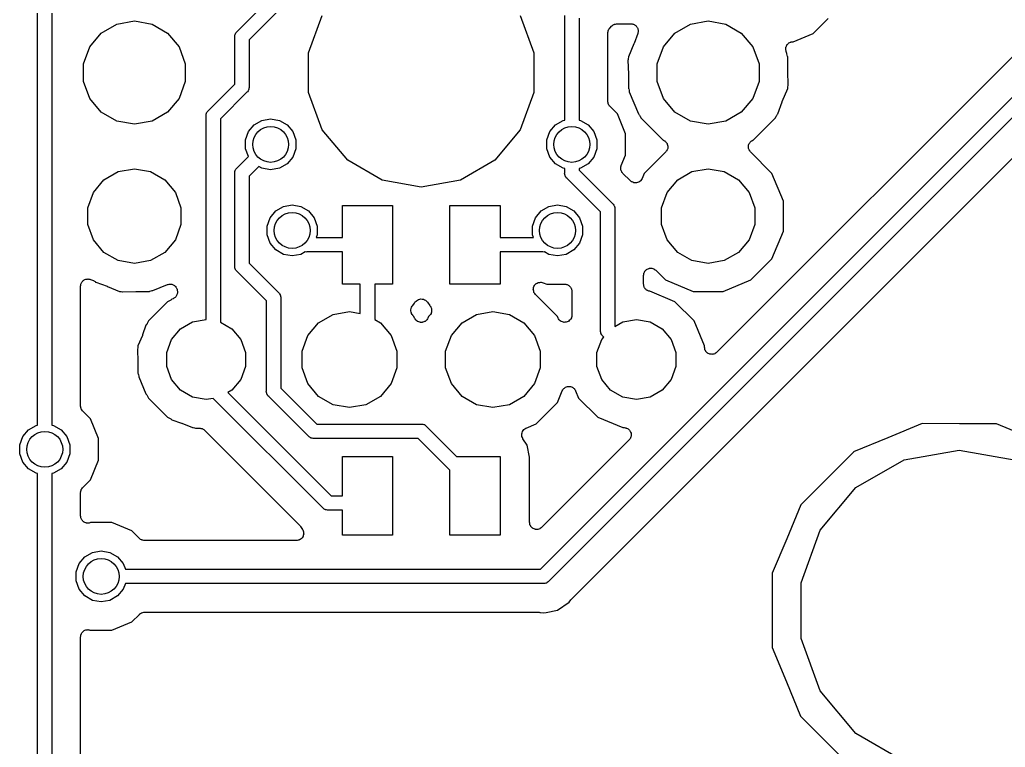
# Model space of a CAD drawing. Extents: x 240.1 to 314.9, y -176.2 to -102.8.
# Drawn here: x 279.91 to 297.36, y -122.44 to -109.55 of the extents above; entities that cross this region are included whole.
import ezdxf

# ---------------------------------------------------------------- set-up
doc = ezdxf.new("R2010")
doc.units = 0
doc.header["$MEASUREMENT"] = 0
doc.layers.add('BLACK', color=7, linetype='CONTINUOUS')

msp = doc.modelspace()

# ---------------------------------------------------------------- linework, layer by layer
at = {"layer": 'BLACK', "linetype": 'CONTINUOUS'}
for p, q in [((283.759, -109.761), (286.037, -107.483)), ((300.141, -107.554), (292.253, -115.442)), ((286.184, -107.696), (283.972, -109.908)), ((289.131, -119.283), (300.55, -107.864)), ((300.696, -108.077), (289.277, -119.496)), ((280.226, -114.899), (280.226, -109.196)), ((280.48, -109.243), (280.48, -116.731)), ((281.627, -109.63), (281.94, -109.575)), ((281.94, -109.575), (282.253, -109.63)), ((285.026, -110.138), (285.267, -109.478)), ((288.773, -109.478), (289.014, -110.138)), ((289.56, -111.331), (289.56, -109.48)), ((289.814, -109.527), (289.814, -111.331)), ((291.787, -109.63), (292.1, -109.575)), ((292.1, -109.575), (292.413, -109.63)), ((293.96, -109.797), (294.227, -109.53)), ((281.352, -109.789), (281.627, -109.63)), ((282.253, -109.63), (282.528, -109.789)), ((283.738, -109.787), (283.746, -109.772)), ((283.746, -109.772), (283.759, -109.761)), ((290.322, -109.779), (290.327, -109.763)), ((290.323, -109.784), (290.322, -109.779)), ((290.327, -109.763), (290.33, -109.746)), ((290.33, -109.746), (290.332, -109.741)), ((290.332, -109.741), (290.334, -109.736)), ((290.334, -109.736), (290.343, -109.722)), ((290.343, -109.722), (290.352, -109.708)), ((290.352, -109.708), (290.356, -109.704)), ((290.356, -109.704), (290.359, -109.7)), ((290.359, -109.7), (290.397, -109.662)), ((290.397, -109.662), (290.401, -109.659)), ((290.401, -109.659), (290.405, -109.655)), ((290.405, -109.655), (290.419, -109.646)), ((290.419, -109.646), (290.433, -109.637)), ((290.433, -109.637), (290.438, -109.635)), ((290.438, -109.635), (290.443, -109.633)), ((290.443, -109.633), (290.46, -109.63)), ((290.46, -109.63), (290.476, -109.625)), ((290.476, -109.625), (290.481, -109.626)), ((290.481, -109.626), (290.487, -109.625)), ((290.487, -109.625), (290.735, -109.625)), ((290.735, -109.625), (290.746, -109.627)), ((290.746, -109.627), (290.757, -109.627)), ((290.757, -109.627), (290.767, -109.631)), ((290.767, -109.631), (290.778, -109.633)), ((290.778, -109.633), (290.788, -109.638)), ((290.788, -109.638), (290.798, -109.642)), ((290.798, -109.642), (290.807, -109.649)), ((290.807, -109.649), (290.816, -109.655)), ((290.816, -109.655), (290.823, -109.663)), ((290.823, -109.663), (290.832, -109.671)), ((290.832, -109.671), (290.837, -109.68)), ((290.837, -109.68), (290.845, -109.688)), ((290.845, -109.688), (290.848, -109.699)), ((290.848, -109.699), (290.854, -109.709)), ((290.854, -109.709), (290.856, -109.72)), ((290.856, -109.72), (290.86, -109.73)), ((290.86, -109.774), (290.856, -109.785)), ((290.86, -109.73), (290.86, -109.741)), ((290.86, -109.741), (290.862, -109.752)), ((290.862, -109.752), (290.86, -109.763)), ((290.86, -109.763), (290.86, -109.774)), ((291.512, -109.789), (291.787, -109.63)), ((292.413, -109.63), (292.688, -109.789)), ((281.148, -110.033), (281.352, -109.789)), ((282.528, -109.789), (282.732, -110.033)), ((283.717, -109.844), (283.721, -109.827)), ((283.718, -109.861), (283.717, -109.844)), ((283.718, -110.691), (283.718, -109.861)), ((283.721, -109.827), (283.724, -109.811)), ((283.724, -109.811), (283.727, -109.806)), ((283.727, -109.806), (283.728, -109.8)), ((283.728, -109.8), (283.738, -109.787)), ((283.972, -109.908), (283.972, -110.738)), ((290.322, -109.79), (290.323, -109.784)), ((290.322, -110.995), (290.322, -109.79)), ((290.854, -109.796), (290.788, -109.976)), ((290.856, -109.785), (290.854, -109.796)), ((291.308, -110.033), (291.512, -109.789)), ((292.688, -109.789), (292.892, -110.033)), ((293.532, -109.962), (293.545, -109.957)), ((293.545, -109.957), (293.557, -109.95)), ((293.557, -109.95), (293.565, -109.949)), ((293.565, -109.949), (293.573, -109.946)), ((293.573, -109.946), (293.587, -109.945)), ((293.587, -109.945), (293.601, -109.942)), ((293.601, -109.942), (293.609, -109.942)), ((293.609, -109.942), (293.96, -109.797)), ((281.039, -110.331), (281.148, -110.033)), ((282.732, -110.033), (282.841, -110.331)), ((289.686, -119.806), (299.364, -110.127)), ((290.786, -109.981), (290.691, -110.21)), ((290.787, -109.978), (290.786, -109.981)), ((290.788, -109.976), (290.787, -109.978)), ((291.199, -110.331), (291.308, -110.033)), ((292.892, -110.033), (293.001, -110.331)), ((293.474, -110.075), (293.476, -110.061)), ((293.476, -110.083), (293.474, -110.075)), ((293.476, -110.047), (293.478, -110.04)), ((293.476, -110.061), (293.476, -110.047)), ((293.476, -110.092), (293.476, -110.083)), ((293.48, -110.105), (293.476, -110.092)), ((293.478, -110.04), (293.48, -110.031)), ((293.48, -110.031), (293.486, -110.019)), ((293.483, -110.118), (293.48, -110.105)), ((293.496, -110.148), (293.483, -110.118)), ((293.486, -110.019), (293.491, -110.006)), ((293.491, -110.006), (293.496, -110)), ((293.496, -110), (293.5, -109.992)), ((293.5, -109.992), (293.51, -109.983)), ((293.51, -109.983), (293.519, -109.972)), ((293.519, -109.972), (293.526, -109.968)), ((293.526, -109.968), (293.532, -109.962)), ((285.026, -110.842), (285.026, -110.138)), ((289.014, -110.138), (289.014, -110.842)), ((290.683, -110.261), (290.681, -110.269)), ((290.681, -110.269), (290.691, -110.517)), ((290.687, -110.24), (290.683, -110.261)), ((290.683, -110.261), (290.683, -110.261)), ((290.683, -110.261), (290.683, -110.261)), ((290.691, -110.218), (290.687, -110.24)), ((290.691, -110.21), (290.691, -110.218)), ((290.691, -110.218), (290.691, -110.218)), ((290.691, -110.218), (290.691, -110.218)), ((293.496, -110.159), (293.496, -110.148)), ((293.501, -110.18), (293.496, -110.159)), ((293.496, -110.159), (293.496, -110.159)), ((293.496, -110.159), (293.496, -110.159)), ((293.506, -110.202), (293.501, -110.18)), ((293.509, -110.21), (293.506, -110.202)), ((293.506, -110.202), (293.506, -110.202)), ((293.506, -110.202), (293.506, -110.202)), ((293.509, -110.458), (293.509, -110.21)), ((281.039, -110.649), (281.039, -110.331)), ((282.841, -110.331), (282.841, -110.649)), ((291.199, -110.649), (291.199, -110.331)), ((293.001, -110.331), (293.001, -110.649)), ((293.509, -110.46), (293.509, -110.458)), ((293.509, -110.463), (293.509, -110.46)), ((293.519, -110.711), (293.509, -110.463)), ((281.148, -110.947), (281.039, -110.649)), ((282.841, -110.649), (282.732, -110.947)), ((290.691, -110.517), (290.691, -110.52)), ((290.691, -110.52), (290.691, -110.522)), ((290.691, -110.522), (290.691, -110.77)), ((291.308, -110.947), (291.199, -110.649)), ((293.001, -110.649), (292.892, -110.947)), ((283.251, -111.158), (283.718, -110.691)), ((283.944, -110.827), (283.931, -110.838)), ((283.952, -110.812), (283.944, -110.827)), ((283.962, -110.799), (283.952, -110.812)), ((283.963, -110.793), (283.962, -110.799)), ((283.966, -110.788), (283.963, -110.793)), ((283.969, -110.772), (283.966, -110.788)), ((283.973, -110.755), (283.969, -110.772)), ((283.972, -110.738), (283.973, -110.755)), ((290.691, -110.77), (290.694, -110.778)), ((290.694, -110.778), (290.694, -110.778)), ((290.694, -110.778), (290.694, -110.778)), ((290.694, -110.778), (290.699, -110.8)), ((290.699, -110.8), (290.704, -110.821)), ((290.704, -110.821), (290.704, -110.821)), ((290.704, -110.821), (290.704, -110.821)), ((290.704, -110.821), (290.704, -110.832)), ((293.414, -110.999), (293.509, -110.77)), ((293.509, -110.762), (293.513, -110.74)), ((293.509, -110.77), (293.509, -110.762)), ((293.509, -110.762), (293.509, -110.762)), ((293.509, -110.762), (293.509, -110.762)), ((293.513, -110.74), (293.517, -110.719)), ((293.517, -110.719), (293.519, -110.711)), ((293.517, -110.719), (293.517, -110.719)), ((293.517, -110.719), (293.517, -110.719)), ((281.352, -111.191), (281.148, -110.947)), ((282.732, -110.947), (282.528, -111.191)), ((283.931, -110.838), (283.464, -111.305)), ((285.267, -111.502), (285.026, -110.842)), ((289.014, -110.842), (288.773, -111.502)), ((290.323, -111.001), (290.322, -110.995)), ((290.322, -111.006), (290.323, -111.001)), ((290.704, -110.832), (290.865, -111.219)), ((291.512, -111.191), (291.308, -110.947)), ((292.892, -110.947), (292.688, -111.191)), ((293.333, -111.221), (293.412, -111.004)), ((293.412, -111.004), (293.413, -111.002)), ((293.413, -111.002), (293.414, -110.999)), ((283.23, -111.184), (283.238, -111.169)), ((283.238, -111.169), (283.251, -111.158)), ((290.327, -111.022), (290.322, -111.006)), ((290.33, -111.039), (290.327, -111.022)), ((290.332, -111.044), (290.33, -111.039)), ((290.334, -111.049), (290.332, -111.044)), ((290.343, -111.063), (290.334, -111.049)), ((290.352, -111.077), (290.343, -111.063)), ((290.356, -111.081), (290.352, -111.077)), ((290.359, -111.085), (290.356, -111.081)), ((290.494, -111.22), (290.359, -111.085)), ((281.627, -111.35), (281.352, -111.191)), ((281.94, -111.405), (281.627, -111.35)), ((282.253, -111.35), (281.94, -111.405)), ((282.528, -111.191), (282.253, -111.35)), ((283.209, -111.241), (283.213, -111.224)), ((283.21, -111.258), (283.209, -111.241)), ((283.21, -114.861), (283.21, -111.258)), ((283.213, -111.224), (283.216, -111.208)), ((283.216, -111.208), (283.219, -111.203)), ((283.219, -111.203), (283.22, -111.198)), ((283.22, -111.198), (283.23, -111.184)), ((283.464, -111.305), (283.464, -114.91)), ((284.063, -111.414), (284.199, -111.336)), ((284.199, -111.336), (284.353, -111.309)), ((284.353, -111.309), (284.507, -111.336)), ((284.507, -111.336), (284.643, -111.414)), ((289.397, -111.414), (289.533, -111.336)), ((289.533, -111.336), (289.56, -111.331)), ((289.814, -111.331), (289.841, -111.336)), ((289.841, -111.336), (289.977, -111.414)), ((290.639, -111.571), (290.494, -111.22)), ((290.865, -111.219), (290.871, -111.224)), ((290.871, -111.224), (290.877, -111.234)), ((290.877, -111.234), (290.885, -111.243)), ((290.885, -111.243), (290.889, -111.253)), ((290.889, -111.253), (290.894, -111.261)), ((290.894, -111.261), (290.906, -111.288)), ((290.906, -111.288), (291.302, -111.684)), ((291.787, -111.35), (291.512, -111.191)), ((292.1, -111.405), (291.787, -111.35)), ((292.413, -111.35), (292.1, -111.405)), ((292.688, -111.191), (292.413, -111.35)), ((292.898, -111.684), (293.294, -111.288)), ((293.294, -111.288), (293.306, -111.261)), ((293.306, -111.261), (293.311, -111.253)), ((293.311, -111.253), (293.315, -111.243)), ((293.315, -111.243), (293.323, -111.234)), ((293.323, -111.234), (293.329, -111.224)), ((293.329, -111.224), (293.333, -111.221)), ((283.962, -111.534), (284.063, -111.414)), ((284.643, -111.414), (284.744, -111.534)), ((285.719, -112.041), (285.267, -111.502)), ((288.773, -111.502), (288.321, -112.041)), ((289.296, -111.534), (289.397, -111.414)), ((289.977, -111.414), (290.078, -111.534)), ((283.909, -111.682), (283.962, -111.534)), ((283.909, -111.838), (283.909, -111.682)), ((284.744, -111.534), (284.798, -111.682)), ((284.798, -111.682), (284.798, -111.838)), ((289.243, -111.682), (289.296, -111.534)), ((289.243, -111.838), (289.243, -111.682)), ((290.078, -111.534), (290.131, -111.682)), ((290.131, -111.682), (290.131, -111.838)), ((290.639, -111.949), (290.639, -111.571)), ((291.302, -111.684), (291.309, -111.687)), ((291.309, -111.687), (291.32, -111.695)), ((291.32, -111.695), (291.333, -111.7)), ((291.333, -111.7), (291.339, -111.706)), ((292.861, -111.706), (292.867, -111.7)), ((292.867, -111.7), (292.88, -111.695)), ((292.88, -111.695), (292.891, -111.687)), ((292.891, -111.687), (292.898, -111.684)), ((283.958, -111.975), (283.909, -111.838)), ((284.798, -111.838), (284.744, -111.986)), ((289.296, -111.986), (289.243, -111.838)), ((290.131, -111.838), (290.078, -111.986)), ((291.339, -111.706), (291.346, -111.711)), ((291.346, -111.711), (291.354, -111.722)), ((291.354, -111.722), (291.364, -111.732)), ((291.367, -111.873), (291.358, -111.883)), ((291.364, -111.732), (291.368, -111.739)), ((291.37, -111.865), (291.367, -111.873)), ((291.368, -111.739), (291.373, -111.746)), ((291.375, -111.858), (291.37, -111.865)), ((291.373, -111.746), (291.377, -111.759)), ((291.379, -111.845), (291.375, -111.858)), ((291.377, -111.759), (291.383, -111.772)), ((291.384, -111.832), (291.379, -111.845)), ((291.383, -111.772), (291.383, -111.78)), ((291.383, -111.78), (291.386, -111.788)), ((291.387, -111.816), (291.384, -111.824)), ((291.384, -111.824), (291.384, -111.832)), ((291.386, -111.788), (291.385, -111.802)), ((291.385, -111.802), (291.387, -111.816)), ((292.813, -111.816), (292.815, -111.802)), ((292.816, -111.824), (292.813, -111.816)), ((292.814, -111.788), (292.817, -111.78)), ((292.815, -111.802), (292.814, -111.788)), ((292.816, -111.832), (292.816, -111.824)), ((292.821, -111.845), (292.816, -111.832)), ((292.817, -111.772), (292.823, -111.759)), ((292.817, -111.78), (292.817, -111.772)), ((292.825, -111.858), (292.821, -111.845)), ((292.823, -111.759), (292.827, -111.746)), ((292.83, -111.865), (292.825, -111.858)), ((292.827, -111.746), (292.832, -111.739)), ((292.833, -111.873), (292.83, -111.865)), ((292.832, -111.739), (292.836, -111.732)), ((292.842, -111.883), (292.833, -111.873)), ((292.836, -111.732), (292.846, -111.722)), ((292.846, -111.722), (292.854, -111.711)), ((292.854, -111.711), (292.861, -111.706)), ((283.759, -112.174), (283.958, -111.975)), ((284.744, -111.986), (284.643, -112.106)), ((286.328, -112.393), (285.719, -112.041)), ((288.321, -112.041), (287.712, -112.393)), ((289.397, -112.106), (289.296, -111.986)), ((290.078, -111.986), (289.977, -112.106)), ((290.563, -112.135), (290.639, -111.949)), ((291.35, -111.894), (290.97, -112.275)), ((291.358, -111.883), (291.35, -111.894)), ((292.85, -111.894), (292.842, -111.883)), ((293.23, -112.275), (292.85, -111.894)), ((281.653, -112.242), (281.94, -112.192)), ((281.94, -112.192), (282.227, -112.242)), ((283.721, -112.24), (283.724, -112.224)), ((283.724, -112.224), (283.727, -112.219)), ((283.727, -112.219), (283.728, -112.213)), ((283.728, -112.213), (283.738, -112.2)), ((283.738, -112.2), (283.746, -112.185)), ((283.746, -112.185), (283.759, -112.174)), ((284.141, -112.151), (283.972, -112.321)), ((284.199, -112.184), (284.141, -112.151)), ((284.353, -112.211), (284.199, -112.184)), ((284.507, -112.184), (284.353, -112.211)), ((284.643, -112.106), (284.507, -112.184)), ((289.533, -112.184), (289.397, -112.106)), ((289.56, -112.189), (289.533, -112.184)), ((289.56, -112.262), (289.56, -112.189)), ((289.841, -112.184), (289.814, -112.189)), ((289.814, -112.189), (289.814, -112.215)), ((289.814, -112.215), (290.408, -112.809)), ((289.977, -112.106), (289.841, -112.184)), ((290.553, -112.178), (290.556, -112.164)), ((290.554, -112.186), (290.553, -112.178)), ((290.554, -112.194), (290.554, -112.186)), ((290.557, -112.208), (290.554, -112.194)), ((290.556, -112.164), (290.557, -112.151)), ((290.557, -112.151), (290.561, -112.143)), ((290.559, -112.222), (290.557, -112.208)), ((290.563, -112.229), (290.559, -112.222)), ((290.561, -112.143), (290.563, -112.135)), ((291.813, -112.242), (292.1, -112.192)), ((292.1, -112.192), (292.387, -112.242)), ((281.214, -112.611), (281.401, -112.388)), ((281.401, -112.388), (281.653, -112.242)), ((282.227, -112.242), (282.479, -112.388)), ((282.479, -112.388), (282.666, -112.611)), ((283.717, -112.257), (283.721, -112.24)), ((283.718, -112.274), (283.717, -112.257)), ((283.718, -113.913), (283.718, -112.274)), ((283.972, -112.321), (283.972, -113.866)), ((287.02, -112.515), (286.328, -112.393)), ((287.712, -112.393), (287.02, -112.515)), ((289.559, -112.279), (289.56, -112.262)), ((289.563, -112.296), (289.559, -112.279)), ((289.566, -112.312), (289.563, -112.296)), ((289.569, -112.317), (289.566, -112.312)), ((289.57, -112.322), (289.569, -112.317)), ((289.58, -112.336), (289.57, -112.322)), ((289.588, -112.351), (289.58, -112.336)), ((289.601, -112.362), (289.588, -112.351)), ((290.195, -112.956), (289.601, -112.362)), ((290.565, -112.237), (290.563, -112.229)), ((290.573, -112.248), (290.565, -112.237)), ((290.579, -112.261), (290.573, -112.248)), ((290.585, -112.266), (290.579, -112.261)), ((290.59, -112.273), (290.585, -112.266)), ((290.718, -112.401), (290.59, -112.273)), ((290.92, -112.384), (290.909, -112.402)), ((290.931, -112.367), (290.92, -112.384)), ((290.932, -112.366), (290.931, -112.367)), ((290.97, -112.275), (290.932, -112.365)), ((290.932, -112.365), (290.932, -112.366)), ((291.374, -112.611), (291.561, -112.388)), ((291.561, -112.388), (291.813, -112.242)), ((292.387, -112.242), (292.639, -112.388)), ((292.639, -112.388), (292.826, -112.611)), ((293.433, -112.765), (293.23, -112.275)), ((290.728, -112.408), (290.718, -112.401)), ((290.737, -112.417), (290.728, -112.408)), ((290.744, -112.422), (290.737, -112.417)), ((290.746, -112.422), (290.744, -112.422)), ((290.747, -112.423), (290.746, -112.422)), ((290.754, -112.426), (290.747, -112.423)), ((290.755, -112.426), (290.754, -112.426)), ((290.754, -112.426), (290.754, -112.426)), ((290.766, -112.431), (290.755, -112.426)), ((290.785, -112.439), (290.766, -112.431)), ((290.786, -112.439), (290.785, -112.439)), ((290.787, -112.44), (290.786, -112.439)), ((290.808, -112.441), (290.787, -112.44)), ((290.829, -112.442), (290.808, -112.441)), ((290.83, -112.442), (290.829, -112.442)), ((290.832, -112.442), (290.83, -112.442)), ((290.851, -112.436), (290.832, -112.442)), ((290.871, -112.43), (290.851, -112.436)), ((290.872, -112.429), (290.871, -112.43)), ((290.874, -112.429), (290.872, -112.429)), ((290.89, -112.416), (290.874, -112.429)), ((290.907, -112.404), (290.89, -112.416)), ((290.909, -112.402), (290.907, -112.403)), ((290.907, -112.403), (290.907, -112.404)), ((281.114, -112.884), (281.214, -112.611)), ((282.666, -112.611), (282.765, -112.884)), ((291.274, -112.884), (291.374, -112.611)), ((292.826, -112.611), (292.925, -112.884)), ((281.114, -113.176), (281.114, -112.884)), ((282.765, -112.884), (282.765, -113.176)), ((284.444, -112.938), (284.58, -112.86)), ((284.58, -112.86), (284.734, -112.833)), ((284.734, -112.833), (284.888, -112.86)), ((284.888, -112.86), (285.024, -112.938)), ((285.623, -113.411), (285.623, -112.84)), ((285.623, -112.84), (286.512, -112.84)), ((286.512, -112.84), (286.512, -114.236)), ((287.528, -114.236), (287.528, -112.84)), ((287.528, -112.84), (288.417, -112.84)), ((288.417, -112.84), (288.417, -113.411)), ((289.143, -112.938), (289.279, -112.86)), ((289.279, -112.86), (289.433, -112.833)), ((289.433, -112.833), (289.587, -112.86)), ((289.587, -112.86), (289.723, -112.938)), ((290.408, -112.809), (290.421, -112.82)), ((290.421, -112.82), (290.429, -112.835)), ((290.429, -112.835), (290.439, -112.849)), ((290.439, -112.849), (290.44, -112.854)), ((290.44, -112.854), (290.443, -112.859)), ((290.443, -112.859), (290.446, -112.875)), ((290.446, -112.875), (290.45, -112.892)), ((290.45, -112.892), (290.449, -112.909)), ((290.449, -112.909), (290.449, -114.983)), ((291.274, -113.176), (291.274, -112.884)), ((292.925, -112.884), (292.925, -113.176)), ((293.433, -113.295), (293.433, -112.765)), ((284.289, -113.206), (284.343, -113.058)), ((284.343, -113.058), (284.444, -112.938)), ((285.024, -112.938), (285.125, -113.058)), ((285.125, -113.058), (285.178, -113.206)), ((288.988, -113.206), (289.042, -113.058)), ((289.042, -113.058), (289.143, -112.938)), ((289.723, -112.938), (289.824, -113.058)), ((289.824, -113.058), (289.877, -113.206)), ((290.195, -115.056), (290.195, -112.956)), ((281.214, -113.449), (281.114, -113.176)), ((282.765, -113.176), (282.666, -113.449)), ((284.289, -113.362), (284.289, -113.206)), ((285.178, -113.206), (285.178, -113.362)), ((288.988, -113.362), (288.988, -113.206)), ((289.877, -113.206), (289.877, -113.362)), ((291.374, -113.449), (291.274, -113.176)), ((292.925, -113.176), (292.826, -113.449)), ((284.343, -113.51), (284.289, -113.362)), ((285.178, -113.362), (285.161, -113.411)), ((285.161, -113.411), (285.623, -113.411)), ((288.417, -113.411), (289.006, -113.411)), ((289.006, -113.411), (288.988, -113.362)), ((289.877, -113.362), (289.824, -113.51)), ((293.23, -113.785), (293.433, -113.295)), ((281.401, -113.672), (281.214, -113.449)), ((282.666, -113.449), (282.479, -113.672)), ((284.444, -113.63), (284.343, -113.51)), ((289.824, -113.51), (289.723, -113.63)), ((291.561, -113.672), (291.374, -113.449)), ((292.826, -113.449), (292.639, -113.672)), ((281.653, -113.818), (281.401, -113.672)), ((282.479, -113.672), (282.227, -113.818)), ((284.58, -113.708), (284.444, -113.63)), ((284.734, -113.735), (284.58, -113.708)), ((284.888, -113.708), (284.734, -113.735)), ((284.966, -113.663), (284.888, -113.708)), ((284.977, -113.666), (284.966, -113.663)), ((284.994, -113.665), (284.977, -113.666)), ((285.623, -113.665), (284.994, -113.665)), ((285.623, -114.236), (285.623, -113.665)), ((289.173, -113.665), (288.417, -113.665)), ((288.417, -113.665), (288.417, -114.236)), ((289.19, -113.666), (289.173, -113.665)), ((289.201, -113.663), (289.19, -113.666)), ((289.279, -113.708), (289.201, -113.663)), ((289.433, -113.735), (289.279, -113.708)), ((289.587, -113.708), (289.433, -113.735)), ((289.723, -113.63), (289.587, -113.708)), ((291.813, -113.818), (291.561, -113.672)), ((292.639, -113.672), (292.387, -113.818)), ((292.855, -114.16), (293.23, -113.785)), ((281.94, -113.868), (281.653, -113.818)), ((282.227, -113.818), (281.94, -113.868)), ((283.717, -113.93), (283.718, -113.913)), ((283.721, -113.947), (283.717, -113.93)), ((283.724, -113.963), (283.721, -113.947)), ((283.727, -113.968), (283.724, -113.963)), ((283.728, -113.974), (283.727, -113.968)), ((283.972, -113.866), (284.49, -114.384)), ((291.016, -113.973), (291.02, -113.969)), ((291.02, -113.969), (291.036, -113.964)), ((291.036, -113.964), (291.051, -113.957)), ((291.051, -113.957), (291.057, -113.956)), ((291.057, -113.956), (291.062, -113.954)), ((291.062, -113.954), (291.079, -113.954)), ((291.079, -113.954), (291.095, -113.953)), ((291.095, -113.953), (291.1, -113.954)), ((291.1, -113.954), (291.106, -113.954)), ((291.106, -113.954), (291.122, -113.96)), ((291.122, -113.96), (291.138, -113.964)), ((291.138, -113.964), (291.142, -113.968)), ((291.142, -113.968), (291.147, -113.969)), ((291.147, -113.969), (291.16, -113.98)), ((292.1, -113.868), (291.813, -113.818)), ((292.387, -113.818), (292.1, -113.868)), ((281.085, -114.147), (281.093, -114.144)), ((281.093, -114.144), (281.107, -114.144)), ((281.107, -114.144), (281.121, -114.142)), ((281.121, -114.142), (281.129, -114.144)), ((281.129, -114.144), (281.137, -114.144)), ((281.137, -114.144), (281.15, -114.149)), ((283.738, -113.987), (283.728, -113.974)), ((283.746, -114.002), (283.738, -113.987)), ((283.759, -114.013), (283.746, -114.002)), ((284.277, -114.53), (283.759, -114.013)), ((290.957, -114.079), (290.96, -114.063)), ((290.957, -114.236), (290.957, -114.079)), ((290.96, -114.063), (290.961, -114.047)), ((290.961, -114.047), (290.964, -114.042)), ((290.964, -114.042), (290.965, -114.036)), ((290.965, -114.036), (290.973, -114.022)), ((290.973, -114.022), (290.98, -114.007)), ((290.98, -114.007), (290.984, -114.003)), ((290.984, -114.003), (290.987, -113.998)), ((290.987, -113.998), (290.999, -113.987)), ((290.999, -113.987), (291.011, -113.975)), ((291.011, -113.975), (291.016, -113.973)), ((291.16, -113.98), (291.174, -113.99)), ((291.174, -113.99), (291.345, -114.16)), ((280.988, -114.269), (280.99, -114.255)), ((280.988, -116.395), (280.988, -114.269)), ((280.99, -114.255), (280.991, -114.242)), ((280.991, -114.242), (280.994, -114.234)), ((280.994, -114.234), (280.996, -114.226)), ((280.996, -114.226), (281.003, -114.214)), ((281.003, -114.214), (281.008, -114.201)), ((281.008, -114.201), (281.014, -114.195)), ((281.014, -114.195), (281.018, -114.187)), ((281.018, -114.187), (281.028, -114.179)), ((281.028, -114.179), (281.038, -114.168)), ((281.038, -114.168), (281.045, -114.164)), ((281.045, -114.164), (281.051, -114.159)), ((281.051, -114.159), (281.065, -114.154)), ((281.065, -114.154), (281.077, -114.148)), ((281.077, -114.148), (281.085, -114.147)), ((281.15, -114.149), (281.164, -114.152)), ((281.164, -114.152), (281.215, -114.173)), ((281.215, -114.173), (281.224, -114.179)), ((281.224, -114.179), (281.235, -114.183)), ((281.235, -114.183), (281.243, -114.191)), ((281.243, -114.191), (281.252, -114.197)), ((281.252, -114.197), (281.255, -114.2)), ((281.255, -114.2), (281.455, -114.273)), ((281.455, -114.273), (281.458, -114.274)), ((281.458, -114.274), (281.461, -114.275)), ((281.461, -114.275), (281.675, -114.363)), ((282.269, -114.35), (282.526, -114.243)), ((282.526, -114.243), (282.54, -114.24)), ((282.54, -114.24), (282.553, -114.236)), ((282.553, -114.236), (282.561, -114.236)), ((282.561, -114.236), (282.569, -114.234)), ((282.569, -114.234), (282.583, -114.236)), ((282.583, -114.236), (282.597, -114.236)), ((282.597, -114.236), (282.605, -114.238)), ((282.605, -114.238), (282.613, -114.24)), ((282.613, -114.24), (282.625, -114.246)), ((282.625, -114.246), (282.638, -114.251)), ((282.638, -114.251), (282.645, -114.256)), ((282.645, -114.256), (282.652, -114.26)), ((282.652, -114.26), (282.662, -114.27)), ((282.662, -114.27), (282.672, -114.279)), ((282.672, -114.279), (282.676, -114.286)), ((282.676, -114.286), (282.682, -114.292)), ((282.682, -114.292), (282.687, -114.305)), ((282.687, -114.305), (282.694, -114.317)), ((282.694, -114.317), (282.696, -114.325)), ((285.94, -114.236), (285.623, -114.236)), ((285.941, -114.752), (285.94, -114.236)), ((286.512, -114.236), (286.195, -114.236)), ((286.195, -114.236), (286.195, -114.859)), ((288.417, -114.236), (287.528, -114.236)), ((289.004, -114.338), (289.006, -114.319)), ((289.006, -114.319), (289.007, -114.3)), ((289.007, -114.3), (289.008, -114.297)), ((289.008, -114.294), (289.016, -114.277)), ((289.008, -114.297), (289.008, -114.294)), ((289.016, -114.277), (289.023, -114.259)), ((289.023, -114.259), (289.025, -114.257)), ((289.025, -114.257), (289.027, -114.254)), ((289.027, -114.254), (289.04, -114.241)), ((289.04, -114.241), (289.053, -114.226)), ((289.053, -114.226), (289.056, -114.225)), ((289.056, -114.225), (289.058, -114.223)), ((289.058, -114.223), (289.075, -114.215)), ((289.075, -114.215), (289.092, -114.206)), ((289.092, -114.206), (289.095, -114.206)), ((289.095, -114.206), (289.098, -114.205)), ((289.098, -114.205), (289.117, -114.203)), ((289.117, -114.203), (289.136, -114.2)), ((289.136, -114.2), (289.139, -114.201)), ((289.139, -114.201), (289.142, -114.201)), ((289.142, -114.201), (289.16, -114.206)), ((289.16, -114.206), (289.179, -114.21)), ((289.179, -114.21), (289.244, -114.236)), ((289.244, -114.236), (289.56, -114.236)), ((289.56, -114.236), (289.571, -114.238)), ((289.571, -114.238), (289.582, -114.238)), ((289.582, -114.238), (289.592, -114.242)), ((289.592, -114.242), (289.603, -114.244)), ((289.603, -114.244), (289.613, -114.25)), ((289.613, -114.25), (289.624, -114.254)), ((289.624, -114.254), (289.632, -114.261)), ((289.632, -114.261), (289.642, -114.266)), ((289.642, -114.266), (289.649, -114.275)), ((289.649, -114.275), (289.657, -114.282)), ((289.657, -114.282), (289.663, -114.291)), ((289.663, -114.291), (289.67, -114.3)), ((289.67, -114.3), (289.674, -114.31)), ((289.674, -114.31), (289.679, -114.32)), ((289.679, -114.32), (289.681, -114.331)), ((290.959, -114.247), (290.957, -114.236)), ((290.959, -114.259), (290.959, -114.247)), ((290.963, -114.269), (290.959, -114.259)), ((290.965, -114.28), (290.963, -114.269)), ((290.97, -114.29), (290.965, -114.28)), ((290.974, -114.3), (290.97, -114.29)), ((290.981, -114.309), (290.974, -114.3)), ((290.987, -114.318), (290.981, -114.309)), ((290.995, -114.325), (290.987, -114.318)), ((291.345, -114.16), (291.835, -114.363)), ((292.365, -114.363), (292.855, -114.16)), ((281.675, -114.363), (281.684, -114.363)), ((281.684, -114.363), (281.706, -114.367)), ((281.706, -114.367), (281.727, -114.371)), ((281.727, -114.371), (281.728, -114.371)), ((281.728, -114.371), (281.728, -114.371)), ((281.728, -114.371), (281.728, -114.371)), ((281.728, -114.371), (281.737, -114.374)), ((281.737, -114.374), (281.968, -114.364)), ((281.968, -114.364), (281.971, -114.364)), ((281.971, -114.364), (281.974, -114.363)), ((281.974, -114.363), (282.205, -114.363)), ((282.205, -114.363), (282.214, -114.36)), ((282.214, -114.36), (282.236, -114.355)), ((282.236, -114.355), (282.257, -114.35)), ((282.257, -114.35), (282.269, -114.35)), ((282.624, -114.494), (282.605, -114.501)), ((282.631, -114.489), (282.624, -114.494)), ((282.638, -114.486), (282.631, -114.489)), ((282.649, -114.477), (282.638, -114.486)), ((282.661, -114.47), (282.649, -114.477)), ((282.666, -114.463), (282.661, -114.47)), ((282.672, -114.458), (282.666, -114.463)), ((282.679, -114.446), (282.672, -114.458)), ((282.688, -114.435), (282.679, -114.446)), ((282.69, -114.427), (282.688, -114.435)), ((282.694, -114.42), (282.69, -114.427)), ((282.697, -114.406), (282.694, -114.42)), ((282.696, -114.325), (282.699, -114.333)), ((282.701, -114.393), (282.697, -114.406)), ((282.699, -114.333), (282.7, -114.347)), ((282.7, -114.347), (282.702, -114.361)), ((282.702, -114.376), (282.701, -114.384)), ((282.701, -114.384), (282.701, -114.393)), ((282.702, -114.361), (282.702, -114.376)), ((284.49, -114.384), (284.503, -114.395)), ((284.503, -114.395), (284.511, -114.409)), ((284.511, -114.409), (284.521, -114.423)), ((284.521, -114.423), (284.522, -114.429)), ((284.522, -114.429), (284.525, -114.434)), ((284.525, -114.434), (284.528, -114.45)), ((284.528, -114.45), (284.532, -114.467)), ((284.532, -114.467), (284.531, -114.483)), ((284.531, -114.483), (284.531, -116.076)), ((289.005, -114.341), (289.004, -114.338)), ((289.005, -114.344), (289.005, -114.341)), ((289.011, -114.362), (289.005, -114.344)), ((289.016, -114.381), (289.011, -114.362)), ((289.017, -114.383), (289.016, -114.381)), ((289.018, -114.386), (289.017, -114.383)), ((289.03, -114.401), (289.018, -114.386)), ((289.041, -114.417), (289.03, -114.401)), ((289.431, -114.807), (289.041, -114.417)), ((289.681, -114.331), (289.685, -114.341)), ((289.685, -114.341), (289.685, -114.353)), ((289.685, -114.353), (289.687, -114.363)), ((289.687, -114.363), (289.687, -114.786)), ((291.002, -114.334), (290.995, -114.325)), ((291.012, -114.339), (291.002, -114.334)), ((291.02, -114.346), (291.012, -114.339)), ((291.031, -114.35), (291.02, -114.346)), ((291.041, -114.356), (291.031, -114.35)), ((291.052, -114.358), (291.041, -114.356)), ((291.062, -114.362), (291.052, -114.358)), ((291.065, -114.362), (291.062, -114.362)), ((291.513, -114.547), (291.065, -114.362)), ((291.835, -114.363), (292.365, -114.363)), ((282.527, -114.547), (282.187, -114.887)), ((282.562, -114.533), (282.527, -114.547)), ((282.574, -114.525), (282.562, -114.533)), ((282.587, -114.519), (282.574, -114.525)), ((282.592, -114.513), (282.587, -114.519)), ((282.599, -114.509), (282.592, -114.513)), ((282.605, -114.501), (282.599, -114.509)), ((284.277, -116.123), (284.277, -114.53)), ((286.838, -114.687), (286.84, -114.666)), ((286.84, -114.665), (286.841, -114.664)), ((286.84, -114.666), (286.84, -114.665)), ((286.841, -114.664), (286.85, -114.645)), ((286.85, -114.645), (286.859, -114.626)), ((286.859, -114.626), (286.86, -114.625)), ((286.86, -114.624), (286.871, -114.614)), ((286.86, -114.625), (286.86, -114.624)), ((286.871, -114.614), (286.9, -114.571)), ((286.9, -114.571), (286.908, -114.562)), ((286.908, -114.562), (286.915, -114.551)), ((286.915, -114.551), (286.933, -114.534)), ((286.933, -114.534), (286.934, -114.533)), ((286.934, -114.533), (286.935, -114.532)), ((286.935, -114.532), (286.952, -114.52)), ((286.952, -114.52), (286.969, -114.508)), ((286.969, -114.508), (286.971, -114.508)), ((286.971, -114.508), (286.972, -114.507)), ((286.972, -114.507), (286.992, -114.502)), ((286.992, -114.502), (287.012, -114.497)), ((287.012, -114.497), (287.013, -114.497)), ((287.013, -114.497), (287.015, -114.497)), ((287.015, -114.497), (287.035, -114.499)), ((287.035, -114.499), (287.056, -114.501)), ((287.056, -114.501), (287.057, -114.502)), ((287.057, -114.502), (287.058, -114.502)), ((287.058, -114.502), (287.077, -114.511)), ((287.077, -114.511), (287.096, -114.52)), ((287.096, -114.52), (287.097, -114.521)), ((287.097, -114.521), (287.098, -114.521)), ((287.098, -114.521), (287.112, -114.536)), ((287.112, -114.536), (287.127, -114.551)), ((287.127, -114.551), (287.128, -114.552)), ((287.128, -114.552), (287.129, -114.553)), ((287.129, -114.553), (287.169, -114.614)), ((287.169, -114.614), (287.18, -114.624)), ((287.18, -114.624), (287.18, -114.625)), ((287.18, -114.625), (287.181, -114.626)), ((287.181, -114.626), (287.19, -114.645)), ((287.19, -114.645), (287.199, -114.664)), ((287.199, -114.664), (287.2, -114.665)), ((287.2, -114.665), (287.2, -114.666)), ((287.2, -114.666), (287.202, -114.687)), ((291.853, -114.887), (291.513, -114.547)), ((285.203, -114.918), (285.459, -114.77)), ((285.459, -114.77), (285.75, -114.719)), ((285.75, -114.719), (285.941, -114.752)), ((286.836, -114.707), (286.838, -114.687)), ((286.836, -114.709), (286.836, -114.707)), ((286.836, -114.71), (286.836, -114.709)), ((286.841, -114.73), (286.836, -114.71)), ((286.846, -114.75), (286.841, -114.73)), ((286.847, -114.751), (286.846, -114.75)), ((286.847, -114.753), (286.847, -114.751)), ((286.859, -114.77), (286.847, -114.753)), ((286.871, -114.787), (286.859, -114.77)), ((286.872, -114.788), (286.871, -114.787)), ((286.873, -114.789), (286.872, -114.788)), ((286.891, -114.807), (286.873, -114.789)), ((286.903, -114.835), (286.891, -114.807)), ((286.912, -114.849), (286.903, -114.835)), ((287.137, -114.835), (287.128, -114.849)), ((287.149, -114.807), (287.137, -114.835)), ((287.167, -114.789), (287.149, -114.807)), ((287.168, -114.788), (287.167, -114.789)), ((287.169, -114.787), (287.168, -114.788)), ((287.181, -114.77), (287.169, -114.787)), ((287.193, -114.753), (287.181, -114.77)), ((287.194, -114.75), (287.193, -114.751)), ((287.193, -114.751), (287.193, -114.753)), ((287.199, -114.73), (287.194, -114.75)), ((287.204, -114.71), (287.199, -114.73)), ((287.202, -114.687), (287.204, -114.707)), ((287.204, -114.707), (287.204, -114.709)), ((287.204, -114.709), (287.204, -114.71)), ((287.743, -114.918), (287.999, -114.77)), ((287.999, -114.77), (288.29, -114.719)), ((288.29, -114.719), (288.581, -114.77)), ((288.581, -114.77), (288.837, -114.918)), ((289.443, -114.835), (289.431, -114.807)), ((289.453, -114.851), (289.443, -114.835)), ((289.679, -114.83), (289.67, -114.847)), ((289.68, -114.827), (289.679, -114.83)), ((289.681, -114.825), (289.68, -114.827)), ((289.684, -114.805), (289.681, -114.825)), ((289.687, -114.786), (289.684, -114.805)), ((280.226, -116.149), (280.226, -114.899)), ((280.226, -114.899), (280.226, -114.899)), ((282.145, -114.962), (282.084, -115.135)), ((282.149, -114.959), (282.145, -114.962)), ((282.153, -114.952), (282.149, -114.959)), ((282.159, -114.947), (282.153, -114.952)), ((282.165, -114.934), (282.159, -114.947)), ((282.173, -114.922), (282.165, -114.934)), ((282.187, -114.887), (282.173, -114.922)), ((282.754, -115.027), (282.967, -114.903)), ((282.967, -114.903), (283.21, -114.861)), ((283.464, -114.91), (283.666, -115.027)), ((285.013, -115.144), (285.203, -114.918)), ((286.195, -114.859), (286.297, -114.918)), ((286.297, -114.918), (286.487, -115.144)), ((286.919, -114.864), (286.912, -114.849)), ((286.923, -114.867), (286.919, -114.864)), ((286.926, -114.872), (286.923, -114.867)), ((286.94, -114.882), (286.926, -114.872)), ((286.952, -114.894), (286.94, -114.882)), ((286.957, -114.896), (286.952, -114.894)), ((286.961, -114.899), (286.957, -114.896)), ((286.977, -114.904), (286.961, -114.899)), ((286.993, -114.91), (286.977, -114.904)), ((286.998, -114.911), (286.993, -114.91)), ((287.003, -114.912), (286.998, -114.911)), ((287.02, -114.912), (287.003, -114.912)), ((287.037, -114.912), (287.02, -114.912)), ((287.042, -114.911), (287.037, -114.912)), ((287.047, -114.91), (287.042, -114.911)), ((287.063, -114.904), (287.047, -114.91)), ((287.079, -114.899), (287.063, -114.904)), ((287.083, -114.896), (287.079, -114.899)), ((287.088, -114.894), (287.083, -114.896)), ((287.1, -114.882), (287.088, -114.894)), ((287.114, -114.872), (287.1, -114.882)), ((287.117, -114.867), (287.114, -114.872)), ((287.121, -114.864), (287.117, -114.867)), ((287.128, -114.849), (287.121, -114.864)), ((287.553, -115.144), (287.743, -114.918)), ((288.837, -114.918), (289.027, -115.144)), ((289.463, -114.868), (289.453, -114.851)), ((289.465, -114.87), (289.463, -114.868)), ((289.466, -114.872), (289.465, -114.87)), ((289.482, -114.884), (289.466, -114.872)), ((289.497, -114.896), (289.482, -114.884)), ((289.499, -114.897), (289.497, -114.896)), ((289.501, -114.899), (289.499, -114.897)), ((289.52, -114.905), (289.501, -114.899)), ((289.538, -114.911), (289.52, -114.905)), ((289.541, -114.911), (289.538, -114.911)), ((289.543, -114.912), (289.541, -114.911)), ((289.563, -114.911), (289.543, -114.912)), ((289.582, -114.911), (289.563, -114.911)), ((289.585, -114.911), (289.582, -114.911)), ((289.587, -114.91), (289.585, -114.911)), ((289.605, -114.903), (289.587, -114.91)), ((289.624, -114.896), (289.605, -114.903)), ((289.626, -114.895), (289.624, -114.896)), ((289.628, -114.894), (289.626, -114.895)), ((289.642, -114.88), (289.628, -114.894)), ((289.657, -114.868), (289.642, -114.88)), ((289.659, -114.866), (289.657, -114.868)), ((289.661, -114.864), (289.659, -114.866)), ((289.67, -114.847), (289.661, -114.864)), ((290.449, -114.983), (290.587, -114.903)), ((290.587, -114.903), (290.83, -114.861)), ((290.83, -114.861), (291.073, -114.903)), ((291.073, -114.903), (291.286, -115.027)), ((292.036, -115.33), (291.853, -114.887)), ((282.081, -115.142), (282.003, -115.33)), ((282.082, -115.138), (282.081, -115.142)), ((282.084, -115.135), (282.082, -115.138)), ((282.596, -115.215), (282.754, -115.027)), ((283.666, -115.027), (283.824, -115.215)), ((284.912, -115.422), (285.013, -115.144)), ((286.487, -115.144), (286.588, -115.422)), ((287.452, -115.422), (287.553, -115.144)), ((289.027, -115.144), (289.128, -115.422)), ((290.194, -115.073), (290.195, -115.056)), ((290.198, -115.09), (290.194, -115.073)), ((290.201, -115.106), (290.198, -115.09)), ((290.204, -115.111), (290.201, -115.106)), ((290.205, -115.116), (290.204, -115.111)), ((290.215, -115.13), (290.205, -115.116)), ((290.223, -115.145), (290.215, -115.13)), ((290.216, -115.215), (290.252, -115.172)), ((290.236, -115.156), (290.223, -115.145)), ((290.252, -115.172), (290.236, -115.156)), ((291.286, -115.027), (291.444, -115.215)), ((282, -115.363), (281.996, -115.384)), ((282.003, -115.342), (282, -115.363)), ((282.003, -115.33), (282.003, -115.342)), ((282.512, -115.447), (282.596, -115.215)), ((283.824, -115.215), (283.909, -115.447)), ((290.131, -115.447), (290.216, -115.215)), ((291.444, -115.215), (291.529, -115.447)), ((292.036, -115.352), (292.036, -115.33)), ((292.039, -115.369), (292.036, -115.352)), ((281.996, -115.384), (281.992, -115.396)), ((281.992, -115.396), (282.003, -115.599)), ((282.512, -115.693), (282.512, -115.447)), ((283.909, -115.447), (283.909, -115.693)), ((284.912, -115.718), (284.912, -115.422)), ((286.588, -115.422), (286.588, -115.718)), ((287.452, -115.718), (287.452, -115.422)), ((289.128, -115.422), (289.128, -115.718)), ((290.131, -115.693), (290.131, -115.447)), ((291.529, -115.447), (291.529, -115.693)), ((292.041, -115.385), (292.039, -115.369)), ((292.043, -115.39), (292.041, -115.385)), ((292.044, -115.396), (292.043, -115.39)), ((292.052, -115.41), (292.044, -115.396)), ((292.059, -115.425), (292.052, -115.41)), ((292.063, -115.429), (292.059, -115.425)), ((292.066, -115.434), (292.063, -115.429)), ((292.079, -115.445), (292.066, -115.434)), ((292.091, -115.456), (292.079, -115.445)), ((292.096, -115.459), (292.091, -115.456)), ((292.1, -115.462), (292.096, -115.459)), ((292.116, -115.468), (292.1, -115.462)), ((292.131, -115.475), (292.116, -115.468)), ((292.136, -115.476), (292.131, -115.475)), ((292.141, -115.477), (292.136, -115.476)), ((292.158, -115.477), (292.141, -115.477)), ((292.175, -115.479), (292.158, -115.477)), ((292.18, -115.477), (292.175, -115.479)), ((292.186, -115.477), (292.18, -115.477)), ((292.201, -115.472), (292.186, -115.477)), ((292.217, -115.468), (292.201, -115.472)), ((292.222, -115.464), (292.217, -115.468)), ((292.227, -115.462), (292.222, -115.464)), ((292.24, -115.452), (292.227, -115.462)), ((292.253, -115.442), (292.24, -115.452)), ((282.003, -115.599), (282.003, -115.603)), ((282.003, -115.603), (282.003, -115.606)), ((282.003, -115.606), (282.003, -115.81)), ((282.596, -115.925), (282.512, -115.693)), ((283.909, -115.693), (283.824, -115.925)), ((290.216, -115.925), (290.131, -115.693)), ((291.529, -115.693), (291.444, -115.925)), ((282.003, -115.81), (282.008, -115.821)), ((282.008, -115.821), (282.013, -115.842)), ((282.013, -115.842), (282.018, -115.863)), ((282.018, -115.863), (282.018, -115.879)), ((282.018, -115.879), (282.141, -116.175)), ((285.013, -115.996), (284.912, -115.718)), ((286.588, -115.718), (286.487, -115.996)), ((287.553, -115.996), (287.452, -115.718)), ((289.128, -115.718), (289.027, -115.996)), ((282.754, -116.113), (282.596, -115.925)), ((283.824, -115.925), (283.666, -116.113)), ((285.203, -116.222), (285.013, -115.996)), ((286.487, -115.996), (286.297, -116.222)), ((287.743, -116.222), (287.553, -115.996)), ((289.027, -115.996), (288.837, -116.222)), ((289.555, -116.075), (289.567, -116.064)), ((289.567, -116.064), (289.573, -116.062)), ((289.573, -116.062), (289.577, -116.058)), ((289.577, -116.058), (289.593, -116.053)), ((289.593, -116.053), (289.608, -116.047)), ((289.608, -116.047), (289.614, -116.047)), ((289.614, -116.047), (289.619, -116.045)), ((289.619, -116.045), (289.636, -116.046)), ((289.636, -116.046), (289.652, -116.045)), ((289.652, -116.045), (289.658, -116.047)), ((289.658, -116.047), (289.663, -116.047)), ((289.663, -116.047), (289.678, -116.053)), ((289.678, -116.053), (289.694, -116.058)), ((289.694, -116.058), (289.699, -116.062)), ((289.699, -116.062), (289.704, -116.064)), ((289.704, -116.064), (289.716, -116.075)), ((290.374, -116.113), (290.216, -115.925)), ((291.444, -115.925), (291.286, -116.113)), ((280.226, -116.731), (280.226, -116.149)), ((280.226, -116.149), (280.226, -116.149)), ((282.141, -116.175), (282.149, -116.181)), ((282.149, -116.181), (282.153, -116.188)), ((282.153, -116.188), (282.159, -116.193)), ((282.159, -116.193), (282.165, -116.206)), ((282.165, -116.206), (282.173, -116.218)), ((282.173, -116.218), (282.187, -116.253)), ((282.967, -116.236), (282.754, -116.113)), ((283.21, -116.279), (282.967, -116.236)), ((283.666, -116.113), (283.594, -116.155)), ((283.594, -116.155), (285.422, -117.983)), ((284.275, -116.14), (284.277, -116.123)), ((284.28, -116.156), (284.275, -116.14)), ((284.283, -116.173), (284.28, -116.156)), ((284.285, -116.178), (284.283, -116.173)), ((284.287, -116.183), (284.285, -116.178)), ((284.297, -116.197), (284.287, -116.183)), ((284.305, -116.212), (284.297, -116.197)), ((284.318, -116.223), (284.305, -116.212)), ((285.021, -116.926), (284.318, -116.223)), ((284.531, -116.076), (285.168, -116.713)), ((285.459, -116.37), (285.203, -116.222)), ((286.297, -116.222), (286.041, -116.37)), ((287.999, -116.37), (287.743, -116.222)), ((288.837, -116.222), (288.581, -116.37)), ((289.431, -116.333), (289.518, -116.122)), ((289.518, -116.122), (289.527, -116.108)), ((289.527, -116.108), (289.535, -116.094)), ((289.535, -116.094), (289.539, -116.09)), ((289.539, -116.09), (289.542, -116.085)), ((289.542, -116.085), (289.555, -116.075)), ((289.716, -116.075), (289.729, -116.085)), ((289.729, -116.085), (289.732, -116.09)), ((289.732, -116.09), (289.736, -116.094)), ((289.736, -116.094), (289.744, -116.108)), ((289.744, -116.108), (289.753, -116.122)), ((289.753, -116.122), (289.807, -116.253)), ((290.587, -116.236), (290.374, -116.113)), ((290.83, -116.279), (290.587, -116.236)), ((291.073, -116.236), (290.83, -116.279)), ((291.286, -116.113), (291.073, -116.236)), ((280.989, -116.401), (280.988, -116.395)), ((280.988, -116.406), (280.989, -116.401)), ((280.993, -116.422), (280.988, -116.406)), ((282.187, -116.253), (282.527, -116.593)), ((283.336, -116.257), (283.21, -116.279)), ((285.275, -118.196), (283.336, -116.257)), ((285.75, -116.421), (285.459, -116.37)), ((286.041, -116.37), (285.75, -116.421)), ((288.29, -116.421), (287.999, -116.37)), ((288.581, -116.37), (288.29, -116.421)), ((289.053, -116.711), (289.431, -116.333)), ((289.807, -116.253), (290.147, -116.593)), ((280.996, -116.439), (280.993, -116.422)), ((280.998, -116.444), (280.996, -116.439)), ((281, -116.449), (280.998, -116.444)), ((281.009, -116.463), (281, -116.449)), ((281.018, -116.477), (281.009, -116.463)), ((281.022, -116.481), (281.018, -116.477)), ((281.025, -116.485), (281.022, -116.481)), ((281.16, -116.62), (281.025, -116.485)), ((280.063, -116.814), (280.199, -116.736)), ((280.199, -116.736), (280.226, -116.731)), ((280.48, -116.731), (280.507, -116.736)), ((280.507, -116.736), (280.643, -116.814)), ((281.305, -116.971), (281.16, -116.62)), ((282.527, -116.593), (282.562, -116.607)), ((282.562, -116.607), (282.574, -116.615)), ((282.574, -116.615), (282.587, -116.621)), ((282.587, -116.621), (282.592, -116.627)), ((282.592, -116.627), (282.599, -116.631)), ((282.599, -116.631), (282.602, -116.635)), ((282.602, -116.635), (282.775, -116.696)), ((282.775, -116.696), (282.778, -116.698)), ((282.778, -116.698), (282.782, -116.699)), ((282.782, -116.699), (282.97, -116.776)), ((285.168, -116.713), (287.014, -116.713)), ((287.014, -116.713), (287.031, -116.712)), ((287.031, -116.712), (287.048, -116.716)), ((287.048, -116.716), (287.064, -116.719)), ((287.064, -116.719), (287.069, -116.722)), ((287.069, -116.722), (287.075, -116.723)), ((287.075, -116.723), (287.088, -116.733)), ((287.088, -116.733), (287.103, -116.741)), ((287.103, -116.741), (287.114, -116.754)), ((287.114, -116.754), (287.644, -117.284)), ((288.876, -116.784), (289.053, -116.711)), ((290.147, -116.593), (290.59, -116.776)), ((295.892, -116.705), (295.284, -116.957)), ((296.55, -116.707), (295.892, -116.705)), ((297.208, -116.707), (296.55, -116.707)), ((296.55, -116.707), (296.55, -116.707)), ((296.55, -116.707), (296.55, -116.707)), ((297.816, -116.961), (297.208, -116.707)), ((279.909, -117.082), (279.962, -116.934)), ((279.962, -116.934), (280.063, -116.814)), ((280.643, -116.814), (280.744, -116.934)), ((280.744, -116.934), (280.798, -117.082)), ((282.97, -116.776), (282.982, -116.776)), ((282.982, -116.776), (283.003, -116.78)), ((283.003, -116.78), (283.024, -116.784)), ((283.024, -116.784), (283.036, -116.788)), ((283.036, -116.788), (283.086, -116.785)), ((283.086, -116.785), (283.095, -116.786)), ((283.095, -116.786), (283.104, -116.785)), ((283.104, -116.785), (283.117, -116.789)), ((283.117, -116.789), (283.13, -116.79)), ((283.13, -116.79), (283.138, -116.794)), ((283.138, -116.794), (283.147, -116.797)), ((283.147, -116.797), (283.158, -116.804)), ((283.158, -116.804), (283.169, -116.81)), ((283.169, -116.81), (283.176, -116.817)), ((283.176, -116.817), (283.183, -116.822)), ((283.183, -116.822), (284.867, -118.506)), ((285.032, -116.939), (285.021, -116.926)), ((288.799, -116.885), (288.805, -116.865)), ((288.799, -116.886), (288.799, -116.885)), ((288.799, -116.888), (288.799, -116.886)), ((288.8, -116.908), (288.799, -116.888)), ((288.801, -116.929), (288.8, -116.908)), ((288.801, -116.93), (288.801, -116.929)), ((288.802, -116.932), (288.801, -116.93)), ((288.81, -116.951), (288.802, -116.932)), ((288.805, -116.865), (288.811, -116.845)), ((288.811, -116.845), (288.812, -116.844)), ((288.812, -116.843), (288.825, -116.827)), ((288.812, -116.844), (288.812, -116.843)), ((288.825, -116.827), (288.837, -116.81)), ((288.837, -116.81), (288.838, -116.809)), ((288.838, -116.809), (288.839, -116.808)), ((288.839, -116.808), (288.856, -116.797)), ((288.856, -116.797), (288.874, -116.785)), ((288.874, -116.785), (288.875, -116.785)), ((288.875, -116.785), (288.876, -116.784)), ((290.59, -116.776), (290.612, -116.776)), ((290.612, -116.776), (290.629, -116.779)), ((290.629, -116.779), (290.645, -116.781)), ((290.645, -116.781), (290.65, -116.783)), ((290.65, -116.783), (290.656, -116.784)), ((290.656, -116.784), (290.67, -116.792)), ((290.67, -116.792), (290.685, -116.799)), ((290.685, -116.799), (290.689, -116.803)), ((290.689, -116.803), (290.694, -116.806)), ((290.694, -116.806), (290.705, -116.819)), ((290.705, -116.819), (290.716, -116.831)), ((290.716, -116.831), (290.719, -116.836)), ((290.719, -116.836), (290.722, -116.84)), ((290.722, -116.84), (290.728, -116.856)), ((290.728, -116.856), (290.735, -116.871)), ((290.737, -116.926), (290.732, -116.941)), ((290.735, -116.871), (290.736, -116.876)), ((290.736, -116.876), (290.737, -116.881)), ((290.737, -116.881), (290.737, -116.898)), ((290.737, -116.898), (290.739, -116.915)), ((290.739, -116.915), (290.737, -116.92)), ((290.737, -116.92), (290.737, -116.926)), ((279.909, -117.238), (279.909, -117.082)), ((280.798, -117.082), (280.798, -117.238)), ((281.305, -117.349), (281.305, -116.971)), ((285.047, -116.947), (285.032, -116.939)), ((285.06, -116.957), (285.047, -116.947)), ((285.066, -116.958), (285.06, -116.957)), ((285.071, -116.961), (285.066, -116.958)), ((285.087, -116.964), (285.071, -116.961)), ((285.104, -116.968), (285.087, -116.964)), ((285.121, -116.967), (285.104, -116.968)), ((286.967, -116.967), (285.121, -116.967)), ((287.528, -117.528), (286.967, -116.967)), ((288.818, -116.97), (288.81, -116.951)), ((288.819, -116.971), (288.818, -116.97)), ((288.819, -116.972), (288.819, -116.971)), ((288.896, -117.086), (288.819, -116.972)), ((288.937, -117.297), (288.896, -117.086)), ((290.702, -116.993), (289.154, -118.541)), ((290.712, -116.98), (290.702, -116.993)), ((290.722, -116.967), (290.712, -116.98)), ((290.724, -116.962), (290.722, -116.967)), ((290.728, -116.957), (290.724, -116.962)), ((290.732, -116.941), (290.728, -116.957)), ((295.284, -116.957), (294.674, -117.207)), ((295.284, -116.957), (295.284, -116.957)), ((295.284, -116.957), (295.284, -116.957)), ((279.962, -117.386), (279.909, -117.238)), ((280.798, -117.238), (280.744, -117.386)), ((285.623, -117.983), (285.623, -117.284)), ((285.623, -117.284), (286.512, -117.284)), ((286.512, -117.284), (286.512, -118.681)), ((287.644, -117.284), (288.417, -117.284)), ((288.417, -117.284), (288.417, -118.681)), ((294.674, -117.208), (293.741, -118.141)), ((294.674, -117.207), (294.674, -117.208)), ((295.573, -117.343), (296.545, -117.172)), ((296.545, -117.172), (297.517, -117.343)), ((280.063, -117.506), (279.962, -117.386)), ((280.744, -117.386), (280.643, -117.506)), ((281.16, -117.7), (281.305, -117.349)), ((288.937, -118.451), (288.937, -117.297)), ((294.717, -117.837), (295.573, -117.343)), ((280.199, -117.584), (280.063, -117.506)), ((280.226, -117.589), (280.199, -117.584)), ((280.226, -123.899), (280.226, -117.589)), ((280.507, -117.584), (280.48, -117.589)), ((280.48, -117.589), (280.48, -124.09)), ((280.643, -117.506), (280.507, -117.584)), ((287.528, -118.681), (287.528, -117.528)), ((281.025, -117.835), (281.16, -117.7)), ((280.988, -117.914), (280.993, -117.898)), ((280.989, -117.919), (280.988, -117.914)), ((280.988, -117.925), (280.989, -117.919)), ((280.988, -118.34), (280.988, -117.925)), ((280.993, -117.898), (280.996, -117.881)), ((280.996, -117.881), (280.998, -117.876)), ((280.998, -117.876), (281, -117.871)), ((281, -117.871), (281.009, -117.857)), ((281.009, -117.857), (281.018, -117.843)), ((281.018, -117.843), (281.022, -117.839)), ((281.022, -117.839), (281.025, -117.835)), ((285.422, -117.983), (285.623, -117.983)), ((294.083, -118.593), (294.717, -117.837)), ((293.741, -118.141), (293.491, -118.744)), ((285.286, -118.209), (285.275, -118.196)), ((285.301, -118.217), (285.286, -118.209)), ((285.314, -118.227), (285.301, -118.217)), ((285.32, -118.228), (285.314, -118.227)), ((285.325, -118.231), (285.32, -118.228)), ((285.341, -118.234), (285.325, -118.231)), ((285.358, -118.238), (285.341, -118.234)), ((285.375, -118.237), (285.358, -118.238)), ((285.623, -118.237), (285.375, -118.237)), ((285.623, -118.681), (285.623, -118.237)), ((280.99, -118.354), (280.988, -118.34)), ((280.991, -118.368), (280.99, -118.354)), ((280.994, -118.375), (280.991, -118.368)), ((280.996, -118.384), (280.994, -118.375)), ((281.003, -118.396), (280.996, -118.384)), ((281.008, -118.408), (281.003, -118.396)), ((281.014, -118.415), (281.008, -118.408)), ((281.018, -118.422), (281.014, -118.415)), ((281.028, -118.431), (281.018, -118.422)), ((281.038, -118.441), (281.028, -118.431)), ((281.045, -118.445), (281.038, -118.441)), ((281.051, -118.45), (281.045, -118.445)), ((281.065, -118.455), (281.051, -118.45)), ((281.077, -118.461), (281.065, -118.455)), ((281.085, -118.462), (281.077, -118.461)), ((281.093, -118.465), (281.085, -118.462)), ((281.107, -118.465), (281.093, -118.465)), ((281.121, -118.467), (281.107, -118.465)), ((281.129, -118.465), (281.121, -118.467)), ((281.137, -118.465), (281.129, -118.465)), ((281.15, -118.46), (281.137, -118.465)), ((281.163, -118.457), (281.15, -118.46)), ((281.542, -118.457), (281.163, -118.457)), ((281.893, -118.603), (281.542, -118.457)), ((284.867, -118.506), (284.874, -118.516)), ((288.94, -118.468), (288.937, -118.451)), ((288.942, -118.484), (288.94, -118.468)), ((288.944, -118.489), (288.942, -118.484)), ((288.945, -118.495), (288.944, -118.489)), ((288.953, -118.509), (288.945, -118.495)), ((288.96, -118.524), (288.953, -118.509)), ((282.028, -118.738), (281.893, -118.603)), ((284.874, -118.516), (284.883, -118.525)), ((284.883, -118.525), (284.918, -118.577)), ((284.918, -118.577), (284.919, -118.581)), ((284.919, -118.581), (284.922, -118.584)), ((284.922, -118.584), (284.928, -118.601)), ((284.928, -118.601), (284.935, -118.618)), ((284.937, -118.67), (284.931, -118.687)), ((284.935, -118.618), (284.936, -118.622)), ((284.936, -118.622), (284.937, -118.626)), ((284.937, -118.626), (284.937, -118.644)), ((284.937, -118.644), (284.938, -118.662)), ((284.938, -118.662), (284.937, -118.666)), ((284.937, -118.666), (284.937, -118.67)), ((286.512, -118.681), (285.623, -118.681)), ((288.417, -118.681), (287.528, -118.681)), ((288.964, -118.528), (288.96, -118.524)), ((288.967, -118.533), (288.964, -118.528)), ((288.98, -118.544), (288.967, -118.533)), ((288.992, -118.556), (288.98, -118.544)), ((288.997, -118.558), (288.992, -118.556)), ((289.001, -118.561), (288.997, -118.558)), ((289.017, -118.567), (289.001, -118.561)), ((289.032, -118.574), (289.017, -118.567)), ((289.037, -118.575), (289.032, -118.574)), ((289.042, -118.577), (289.037, -118.575)), ((289.059, -118.577), (289.042, -118.577)), ((289.076, -118.578), (289.059, -118.577)), ((289.081, -118.577), (289.076, -118.578)), ((289.086, -118.577), (289.081, -118.577)), ((289.102, -118.571), (289.086, -118.577)), ((289.118, -118.567), (289.102, -118.571)), ((289.123, -118.563), (289.118, -118.567)), ((289.128, -118.561), (289.123, -118.563)), ((289.141, -118.551), (289.128, -118.561)), ((289.154, -118.541), (289.141, -118.551)), ((293.745, -119.521), (294.083, -118.593)), ((282.032, -118.741), (282.028, -118.738)), ((282.036, -118.745), (282.032, -118.741)), ((282.05, -118.754), (282.036, -118.745)), ((282.064, -118.763), (282.05, -118.754)), ((282.069, -118.765), (282.064, -118.763)), ((282.074, -118.767), (282.069, -118.765)), ((282.091, -118.77), (282.074, -118.767)), ((282.107, -118.775), (282.091, -118.77)), ((282.112, -118.774), (282.107, -118.775)), ((282.118, -118.775), (282.112, -118.774)), ((284.812, -118.775), (282.118, -118.775)), ((284.816, -118.774), (284.812, -118.775)), ((284.82, -118.775), (284.816, -118.774)), ((284.838, -118.77), (284.82, -118.775)), ((284.855, -118.767), (284.838, -118.77)), ((284.859, -118.765), (284.855, -118.767)), ((284.863, -118.764), (284.859, -118.765)), ((284.878, -118.754), (284.863, -118.764)), ((284.894, -118.745), (284.878, -118.754)), ((284.896, -118.742), (284.894, -118.745)), ((284.9, -118.74), (284.896, -118.742)), ((284.91, -118.725), (284.9, -118.74)), ((284.922, -118.712), (284.91, -118.725)), ((284.923, -118.708), (284.922, -118.712)), ((284.926, -118.704), (284.923, -118.708)), ((284.931, -118.687), (284.926, -118.704)), ((293.491, -118.744), (293.237, -119.352)), ((293.491, -118.744), (293.491, -118.744)), ((293.491, -118.744), (293.491, -118.744)), ((281.063, -119.064), (281.199, -118.986)), ((281.199, -118.986), (281.353, -118.959)), ((281.353, -118.959), (281.507, -118.986)), ((281.507, -118.986), (281.643, -119.064)), ((280.909, -119.332), (280.962, -119.184)), ((280.962, -119.184), (281.063, -119.064)), ((281.643, -119.064), (281.744, -119.184)), ((281.744, -119.184), (281.78, -119.283)), ((280.909, -119.488), (280.909, -119.332)), ((281.78, -119.283), (289.131, -119.283)), ((293.237, -119.352), (293.237, -120.01)), ((280.962, -119.636), (280.909, -119.488)), ((281.78, -119.537), (281.744, -119.636)), ((289.178, -119.537), (281.78, -119.537)), ((289.195, -119.538), (289.178, -119.537)), ((289.211, -119.534), (289.195, -119.538)), ((289.228, -119.531), (289.211, -119.534)), ((289.233, -119.528), (289.228, -119.531)), ((289.238, -119.527), (289.233, -119.528)), ((289.252, -119.517), (289.238, -119.527)), ((289.266, -119.509), (289.252, -119.517)), ((289.277, -119.496), (289.266, -119.509)), ((293.745, -120.509), (293.745, -119.521)), ((281.063, -119.756), (280.962, -119.636)), ((281.744, -119.636), (281.643, -119.756)), ((281.199, -119.834), (281.063, -119.756)), ((281.353, -119.861), (281.199, -119.834)), ((281.507, -119.834), (281.353, -119.861)), ((281.643, -119.756), (281.507, -119.834)), ((289.431, -120.008), (289.641, -119.868)), ((289.641, -119.868), (289.67, -119.825)), ((289.67, -119.825), (289.678, -119.816)), ((289.678, -119.816), (289.686, -119.806)), ((282.028, -120.082), (282.032, -120.079)), ((282.032, -120.079), (282.036, -120.075)), ((282.036, -120.075), (282.05, -120.066)), ((282.05, -120.066), (282.064, -120.057)), ((282.064, -120.057), (282.069, -120.055)), ((282.069, -120.055), (282.074, -120.053)), ((282.074, -120.053), (282.091, -120.05)), ((282.091, -120.05), (282.107, -120.045)), ((282.107, -120.045), (282.112, -120.046)), ((282.112, -120.046), (282.118, -120.045)), ((282.118, -120.045), (289.109, -120.045)), ((289.109, -120.045), (289.121, -120.047)), ((289.121, -120.047), (289.133, -120.047)), ((289.133, -120.047), (289.184, -120.057)), ((289.184, -120.057), (289.234, -120.047)), ((289.234, -120.047), (289.431, -120.008)), ((289.234, -120.047), (289.234, -120.047)), ((293.237, -120.01), (293.235, -120.668)), ((293.237, -120.01), (293.237, -120.01)), ((293.237, -120.01), (293.237, -120.01)), ((281.542, -120.362), (281.893, -120.217)), ((281.893, -120.217), (282.028, -120.082)), ((280.996, -120.436), (281.003, -120.424)), ((281.003, -120.424), (281.008, -120.412)), ((281.008, -120.412), (281.014, -120.405)), ((281.014, -120.405), (281.018, -120.398)), ((281.018, -120.398), (281.028, -120.389)), ((281.028, -120.389), (281.038, -120.379)), ((281.038, -120.379), (281.045, -120.375)), ((281.045, -120.375), (281.051, -120.37)), ((281.051, -120.37), (281.065, -120.365)), ((281.065, -120.365), (281.077, -120.359)), ((281.077, -120.359), (281.085, -120.358)), ((281.085, -120.358), (281.093, -120.355)), ((281.093, -120.355), (281.107, -120.355)), ((281.107, -120.355), (281.121, -120.353)), ((281.121, -120.353), (281.129, -120.355)), ((281.129, -120.355), (281.137, -120.355)), ((281.137, -120.355), (281.15, -120.36)), ((281.15, -120.36), (281.163, -120.362)), ((281.163, -120.362), (281.542, -120.362)), ((280.988, -120.48), (280.99, -120.466)), ((280.988, -123.827), (280.988, -120.48)), ((280.99, -120.466), (280.991, -120.452)), ((280.991, -120.452), (280.994, -120.445)), ((280.994, -120.445), (280.996, -120.436)), ((294.083, -121.437), (293.745, -120.509)), ((293.235, -120.668), (293.487, -121.276)), ((293.487, -121.276), (293.487, -121.276)), ((293.487, -121.276), (293.487, -121.276)), ((293.487, -121.276), (293.737, -121.886)), ((294.717, -122.193), (294.083, -121.437)), ((293.737, -121.886), (293.738, -121.886)), ((293.738, -121.886), (294.671, -122.819)), ((295.573, -122.687), (294.717, -122.193))]:
    msp.add_line(p, q, dxfattribs=at)
at = {"layer": 'BLACK'}
for centre in [(284.353, -111.76), (289.687, -111.76), (284.734, -113.284), (289.433, -113.284), (280.353, -117.16), (281.353, -119.41)]:
    msp.add_circle(centre, 0.318, dxfattribs=at)

doc.saveas('drawing.dxf')
